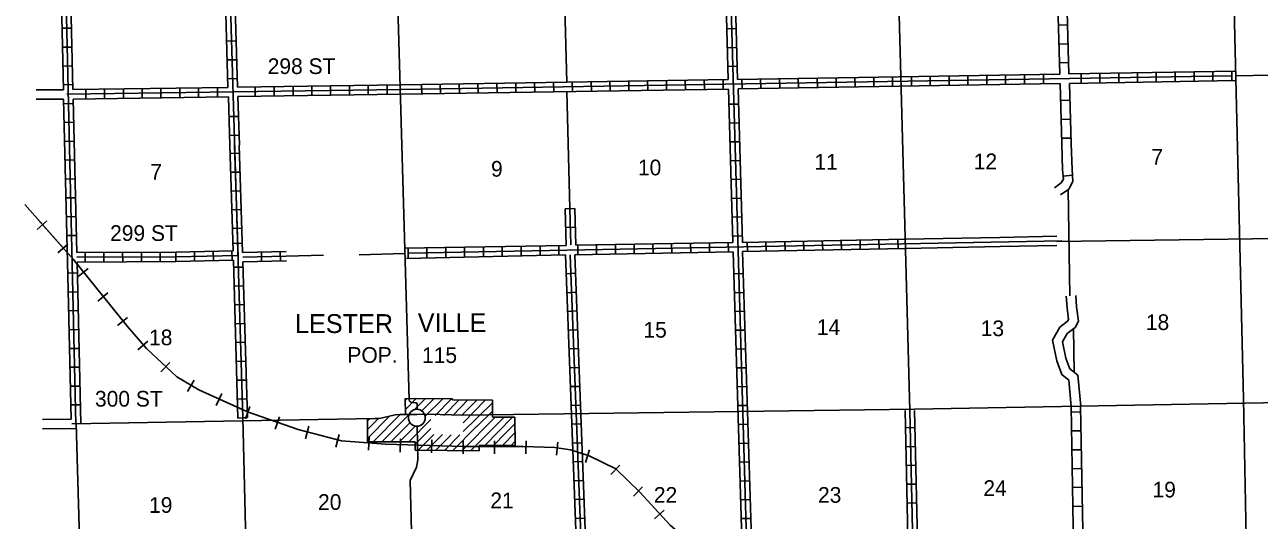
# Model space of a CAD drawing. Extents: x 1886803 to 2225102, y 15438879 to 15895946.
# Drawn here: x 2003290 to 2042599, y 15633587 to 15649373 of the extents above; entities that cross this region are included whole.
import ezdxf

# ---------------------------------------------------------------- set-up
doc = ezdxf.new("R2010")
doc.units = 0
for name, color, linetype in [('L10', 7, 'Continuous'), ('L11', 7, 'Continuous'), ('L13', 7, 'Continuous'), ('L14', 7, 'Continuous'), ('L15', 7, 'Continuous'), ('L16', 7, 'Continuous'), ('L2', 7, 'Continuous'), ('L30', 7, 'Continuous'), ('L4', 7, 'Continuous'), ('L53', 7, 'Continuous'), ('L8', 7, 'Continuous'), ('L9', 7, 'Continuous')]:
    doc.layers.add(name, color=color, linetype=linetype)

msp = doc.modelspace()

# ---------------------------------------------------------------- linework, layer by layer
at = {"layer": 'L10'}
for points in [[(2031326, 15642539), (2034340, 15642599)], [(2031334, 15642248), (2034344, 15642308)], [(2036157, 15638671), (2036316, 15638228), (2036538, 15638054), (2036613, 15637216)], [(2036437, 15638756), (2036564, 15638413), (2036823, 15638207), (2036915, 15637221)]]:
    msp.add_lwpolyline(points, dxfattribs=at)
at = {"layer": 'L11'}
for points in [[(2034340, 15642599), (2036148, 15642635)], [(2034344, 15642308), (2036153, 15642343)], [(2036452, 15640731), (2036480, 15640356), (2036522, 15639981), (2036495, 15639928), (2036247, 15639738), (2036015, 15639321), (2036157, 15638671)], [(2036756, 15640751), (2036780, 15640388), (2036839, 15639928), (2036733, 15639733), (2036480, 15639537), (2036332, 15639273), (2036437, 15638756)]]:
    msp.add_lwpolyline(points, dxfattribs=at)
at = {"layer": 'L13'}
for p, q in [((2036562, 15640733), (2036515, 15644124)), ((2036703, 15638302), (2036684, 15639695))]:
    msp.add_line(p, q, dxfattribs=at)
for points in [[(2020550, 15647547), (2020413, 15652679)], [(2041828, 15647748), (2046955, 15647838)], [(2020652, 15643516), (2020556, 15647241)], [(2036151, 15642470), (2047055, 15642621)], [(2011618, 15642003), (2012805, 15642030)], [(2013940, 15642045), (2015381, 15642082)], [(2010342, 15632485), (2010231, 15636851)]]:
    msp.add_lwpolyline(points, dxfattribs=at)
at = {"layer": 'L15'}
for p, q in [((2004990, 15641348), (2005313, 15641607)), ((2005614, 15640572), (2005941, 15640831)), ((2006242, 15639791), (2006564, 15640050)), ((2006897, 15639020), (2007213, 15639295)), ((2007630, 15638312), (2007916, 15638613)), ((2008475, 15637689), (2008681, 15638048)), ((2009389, 15637241), (2009563, 15637621)), ((2010323, 15636823), (2010455, 15637214)), ((2011263, 15636491), (2011406, 15636882)), ((2012229, 15636179), (2012340, 15636581)), ((2013195, 15635921), (2013306, 15636322)), ((2014241, 15635820), (2014262, 15636232)), ((2015249, 15635762), (2015255, 15636179)), ((2016247, 15635741), (2016258, 15636153)), ((2017250, 15635704), (2017256, 15636121)), ((2018248, 15635704), (2018248, 15636121)), ((2019246, 15635704), (2019257, 15636121)), ((2020223, 15635662), (2020270, 15636079)), ((2021142, 15635430), (2021274, 15635831)), ((2021955, 15635049), (2022240, 15635345)), ((2022673, 15634358), (2022963, 15634653)), ((2023338, 15633629), (2023650, 15633914))]:
    msp.add_line(p, q, dxfattribs=at)
for points in [[(2003290, 15643645), (2004837, 15641903), (2006559, 15639764), (2007171, 15639062), (2008137, 15638154), (2008840, 15637747), (2010381, 15637045), (2011997, 15636480), (2013380, 15636116), (2014774, 15636016), (2017266, 15635936), (2019156, 15635936), (2020170, 15635905), (2020666, 15635836), (2021263, 15635641), (2022108, 15635224), (2022879, 15634479), (2023840, 15633428), (2025614, 15631908)], [(2004647, 15642114), (2004837, 15641903), (2006559, 15639764), (2007171, 15639062), (2008137, 15638154), (2008840, 15637747), (2010381, 15637045), (2011997, 15636480), (2013380, 15636116), (2014774, 15636016), (2017266, 15635936), (2019156, 15635936), (2020170, 15635905), (2020666, 15635836), (2021263, 15635641), (2022108, 15635224), (2022879, 15634479), (2023840, 15633428), (2025614, 15631908)]]:
    msp.add_lwpolyline(points, dxfattribs=at)
at = {"layer": 'L16'}
for p, q in [((2015407, 15637462), (2016914, 15637454)), ((2015410, 15636956), (2015407, 15637462)), ((2016914, 15637454), (2016915, 15637426)), ((2016915, 15637426), (2018186, 15637418)), ((2018186, 15637418), (2018189, 15636873)), ((2014204, 15636091), (2014206, 15636820)), ((2018189, 15636873), (2018901, 15636868)), ((2018901, 15636868), (2018903, 15635972)), ((2015725, 15636087), (2014204, 15636091)), ((2015725, 15635825), (2015725, 15636087)), ((2017757, 15635801), (2015725, 15635825)), ((2018903, 15635972), (2017756, 15635967)), ((2017756, 15635967), (2017757, 15635801))]:
    msp.add_line(p, q, dxfattribs=at)
for points in [[(2015408, 15637403), (2015465, 15637462)], [(2015411, 15637118), (2015741, 15637460)], [(2015686, 15637107), (2016037, 15637459)], [(2015932, 15637073), (2016316, 15637457)], [(2016041, 15636908), (2016604, 15637456)], [(2016357, 15636929), (2016876, 15637454)], [(2016631, 15636928), (2017128, 15637424)], [(2016917, 15636926), (2017403, 15637423)], [(2017201, 15636924), (2017692, 15637421)], [(2017249, 15636697), (2017959, 15637419)], [(2017252, 15636413), (2018183, 15637334)], [(2014381, 15636090), (2015245, 15636954)], [(2014663, 15636090), (2015527, 15636953)], [(2017690, 15636571), (2018185, 15637066)], [(2014203, 15636195), (2014910, 15636902)], [(2014206, 15636481), (2014557, 15636832)], [(2014206, 15636763), (2014264, 15636821)], [(2014948, 15636089), (2015555, 15636697)], [(2015220, 15636088), (2015730, 15636591)], [(2015517, 15636088), (2016224, 15636795)], [(2016925, 15635811), (2017690, 15636583)], [(2017216, 15635807), (2018270, 15636872)], [(2017487, 15635804), (2018554, 15636870)], [(2017937, 15635967), (2018821, 15636868)], [(2018603, 15636358), (2018899, 15636656)], [(2015722, 15636013), (2016224, 15636516)], [(2015818, 15635824), (2016312, 15636318)], [(2016092, 15635820), (2016592, 15636315)], [(2016376, 15635817), (2016870, 15636311)], [(2016654, 15635814), (2017143, 15636308)], [(2018218, 15635969), (2018603, 15636358)], [(2018499, 15635970), (2018899, 15636378)], [(2018780, 15635971), (2018900, 15636093)]]:
    msp.add_lwpolyline(points, dxfattribs=at)
msp.add_circle((2015777, 15636853), 269, dxfattribs=at)
at = {"layer": 'L2'}
msp.add_lwpolyline([(2004932, 15636670), (2005080, 15631538)], dxfattribs=at)
at = {"layer": 'L4'}
for points in [[(2031047, 15652854), (2031474, 15637087)], [(2041722, 15652996), (2042097, 15637457)], [(2015096, 15652548), (2015528, 15637422)], [(2015528, 15637422), (2015547, 15637384), (2015570, 15637357), (2015605, 15637339), (2015628, 15637335), (2015719, 15637333), (2015750, 15637328), (2015773, 15637316)], [(2015773, 15637316), (2015785, 15637289), (2015782, 15637123)], [(2031622, 15637124), (2057932, 15637605)], [(2042097, 15637457), (2042324, 15625313)], [(2004790, 15636655), (2014453, 15636825), (2014580, 15636835), (2014681, 15636852), (2015091, 15636942), (2015238, 15636954), (2015774, 15636960)], [(2015774, 15636960), (2016152, 15636971), (2016880, 15636951), (2017260, 15636931), (2031622, 15637124)], [(2015788, 15636570), (2015804, 15635514), (2015767, 15635282), (2015566, 15634854), (2015645, 15631607)]]:
    msp.add_lwpolyline(points, dxfattribs=at)
at = {"layer": 'L53'}
for p, q in [((2003692, 15642848), (2003998, 15643128)), ((2004346, 15642104), (2004663, 15642378))]:
    msp.add_line(p, q, dxfattribs=at)
for points in [[(2004521, 15647299), (2003655, 15647299)], [(2004531, 15646998), (2003655, 15646998)], [(2003723, 15643154), (2004647, 15642114)], [(2004774, 15636813), (2003855, 15636797)], [(2004922, 15636512), (2003855, 15636496)]]:
    msp.add_lwpolyline(points, dxfattribs=at)
at = {"layer": 'L8'}
for p, q in [((2004779, 15649263), (2004484, 15649258)), ((2025656, 15649237), (2025957, 15649247)), ((2036205, 15649353), (2036506, 15649364)), ((2010033, 15648857), (2009732, 15648846)), ((2036221, 15648756), (2036522, 15648762)), ((2004790, 15648661), (2004489, 15648656)), ((2025672, 15648640), (2025973, 15648646)), ((2004806, 15648065), (2004505, 15648054)), ((2010049, 15648255), (2009748, 15648250)), ((2025688, 15648038), (2025988, 15648049)), ((2036237, 15648154), (2036538, 15648165)), ((2010064, 15647658), (2009763, 15647648)), ((2019521, 15647531), (2019531, 15647230)), ((2020123, 15647537), (2020133, 15647241)), ((2020724, 15647547), (2020730, 15647246)), ((2021321, 15647558), (2021332, 15647257)), ((2021923, 15647563), (2021928, 15647262)), ((2022525, 15647579), (2022530, 15647278)), ((2023122, 15647590), (2023132, 15647289)), ((2023723, 15647595), (2023729, 15647299)), ((2024320, 15647605), (2024331, 15647304)), ((2024922, 15647616), (2024932, 15647315)), ((2025524, 15647632), (2025529, 15647331)), ((2026120, 15647637), (2026131, 15647341)), ((2026722, 15647648), (2026733, 15647347)), ((2027324, 15647658), (2027330, 15647357)), ((2027921, 15647663), (2027931, 15647362)), ((2028523, 15647679), (2028528, 15647378)), ((2029125, 15647690), (2029130, 15647389)), ((2029721, 15647695), (2029732, 15647399)), ((2030323, 15647706), (2030323, 15647405)), ((2030920, 15647716), (2030920, 15647415)), ((2031522, 15647732), (2031522, 15647431)), ((2032124, 15647737), (2032124, 15647436)), ((2032720, 15647748), (2032720, 15647447)), ((2033322, 15647753), (2033322, 15647458)), ((2033924, 15647764), (2033924, 15647463)), ((2034521, 15647780), (2034521, 15647479)), ((2035123, 15647790), (2035123, 15647489)), ((2035725, 15647795), (2035725, 15647500)), ((2036923, 15647811), (2036923, 15647516)), ((2037520, 15647832), (2037520, 15647531)), ((2038122, 15647838), (2038122, 15647537)), ((2038723, 15647848), (2038723, 15647547)), ((2039320, 15647854), (2039320, 15647558)), ((2039922, 15647864), (2039922, 15647563)), ((2040524, 15647880), (2040524, 15647579)), ((2041121, 15647890), (2041121, 15647590)), ((2041722, 15647896), (2041722, 15647595)), ((2004822, 15647463), (2004521, 15647458)), ((2005233, 15647014), (2005233, 15647315)), ((2005830, 15647025), (2005830, 15647320)), ((2006432, 15647030), (2006432, 15647331)), ((2007034, 15647040), (2007034, 15647341)), ((2007630, 15647046), (2007630, 15647347)), ((2008232, 15647056), (2008232, 15647357)), ((2008829, 15647062), (2008829, 15647362)), ((2009431, 15647072), (2009431, 15647373)), ((2010629, 15647088), (2010629, 15647389)), ((2011231, 15647098), (2011231, 15647399)), ((2011833, 15647104), (2011833, 15647405)), ((2012430, 15647114), (2012430, 15647415)), ((2013032, 15647120), (2013032, 15647421)), ((2013634, 15647130), (2013634, 15647431)), ((2014230, 15647141), (2014230, 15647436)), ((2014832, 15647146), (2014832, 15647447)), ((2015925, 15647463), (2015930, 15647162)), ((2016522, 15647473), (2016532, 15647172)), ((2017124, 15647489), (2017129, 15647188)), ((2017720, 15647500), (2017731, 15647199)), ((2018322, 15647505), (2018333, 15647204)), ((2018924, 15647516), (2018929, 15647215)), ((2004837, 15646866), (2004542, 15646856)), ((2025724, 15646840), (2026020, 15646845)), ((2036274, 15646956), (2036575, 15646966)), ((2010096, 15646454), (2009800, 15646449)), ((2036289, 15646354), (2036590, 15646365)), ((2004848, 15646264), (2004547, 15646254)), ((2025740, 15646238), (2026041, 15646248)), ((2004864, 15645662), (2004563, 15645657)), ((2010112, 15645858), (2009816, 15645847)), ((2025756, 15645641), (2026057, 15645646)), ((2036305, 15645757), (2036606, 15645763)), ((2009824, 15645526), (2009928, 15642170)), ((2010133, 15645276), (2009835, 15645267)), ((2009974, 15645531), (2010084, 15641969)), ((2010124, 15645536), (2010229, 15642122)), ((2004880, 15645066), (2004584, 15645055)), ((2025772, 15645039), (2026073, 15645045)), ((2004890, 15644464), (2004589, 15644453)), ((2010152, 15644680), (2009853, 15644671)), ((2025788, 15644437), (2026089, 15644448)), ((2010170, 15644084), (2009872, 15644074)), ((2004906, 15643862), (2004605, 15643857)), ((2025804, 15643841), (2026105, 15643846)), ((2004922, 15643265), (2004621, 15643255)), ((2010188, 15643487), (2009890, 15643478)), ((2020533, 15642345), (2020502, 15643512)), ((2020503, 15643512), (2020801, 15643520)), ((2020833, 15642350), (2020802, 15643520)), ((2025825, 15643239), (2026120, 15643249)), ((2010207, 15642891), (2009909, 15642882)), ((2020519, 15642916), (2020817, 15642924)), ((2004932, 15642663), (2004631, 15642658)), ((2010218, 15642417), (2009920, 15642408)), ((2024500, 15642114), (2024489, 15642415)), ((2025096, 15642130), (2025091, 15642431)), ((2025698, 15642140), (2025688, 15642436)), ((2025846, 15642637), (2026142, 15642647)), ((2026300, 15642146), (2026289, 15642447)), ((2026897, 15642162), (2026891, 15642463)), ((2027499, 15642172), (2027488, 15642473)), ((2028095, 15642183), (2028090, 15642478)), ((2028697, 15642199), (2028686, 15642500)), ((2029299, 15642204), (2029288, 15642505)), ((2029896, 15642220), (2029890, 15642521)), ((2030497, 15642230), (2030487, 15642531)), ((2031099, 15642241), (2031089, 15642536)), ((2005215, 15642115), (2005216, 15641816)), ((2005812, 15642118), (2005813, 15641819)), ((2006408, 15642121), (2006410, 15641822)), ((2007005, 15642124), (2007006, 15641825)), ((2007601, 15642127), (2007603, 15641828)), ((2008106, 15641830), (2008099, 15642128)), ((2008702, 15641843), (2008695, 15642141)), ((2009299, 15641856), (2009292, 15642155)), ((2009895, 15641870), (2009888, 15642168)), ((2010834, 15641837), (2010827, 15642135)), ((2011430, 15641850), (2011423, 15642148)), ((2015497, 15641945), (2015497, 15642246)), ((2016099, 15641956), (2016099, 15642257)), ((2016696, 15641972), (2016696, 15642272)), ((2017298, 15641982), (2017298, 15642283)), ((2017900, 15641987), (2017900, 15642288)), ((2018496, 15642003), (2018496, 15642304)), ((2019098, 15642014), (2019098, 15642315)), ((2019700, 15642024), (2019700, 15642320)), ((2020297, 15642040), (2020297, 15642341)), ((2020899, 15642045), (2020899, 15642346)), ((2021495, 15642061), (2021495, 15642362)), ((2022097, 15642072), (2022097, 15642373)), ((2022699, 15642082), (2022699, 15642378)), ((2023296, 15642098), (2023290, 15642399)), ((2023898, 15642104), (2023887, 15642404)), ((2010239, 15641655), (2009938, 15641649)), ((2004964, 15641465), (2004663, 15641454)), ((2020529, 15641438), (2020830, 15641454)), ((2025883, 15641438), (2026179, 15641449)), ((2004974, 15640868), (2004673, 15640858)), ((2010255, 15641058), (2009959, 15641048)), ((2020550, 15640836), (2020846, 15640857)), ((2025899, 15640836), (2026200, 15640847)), ((2010270, 15640456), (2009975, 15640446)), ((2004990, 15640266), (2004690, 15640256)), ((2020571, 15640240), (2020872, 15640256)), ((2025915, 15640240), (2026216, 15640245)), ((2005006, 15639664), (2004705, 15639654)), ((2010291, 15639854), (2009991, 15639849)), ((2020598, 15639648), (2020899, 15639654)), ((2025930, 15639638), (2026231, 15639648)), ((2005017, 15639062), (2004716, 15639062)), ((2010313, 15639258), (2010017, 15639247)), ((2020624, 15639046), (2020925, 15639057)), ((2025946, 15639041), (2026247, 15639046)), ((2010334, 15638656), (2010033, 15638645)), ((2005033, 15638466), (2004732, 15638466)), ((2020640, 15638444), (2020941, 15638455)), ((2025962, 15638439), (2026263, 15638444)), ((2005049, 15637864), (2004748, 15637864)), ((2010350, 15638054), (2010049, 15638048)), ((2020666, 15637848), (2020962, 15637853)), ((2025983, 15637837), (2026279, 15637848)), ((2010365, 15637457), (2010064, 15637447)), ((2005054, 15637262), (2004758, 15637262)), ((2020688, 15637246), (2020988, 15637256)), ((2025999, 15637241), (2026300, 15637246)), ((2036612, 15637029), (2036912, 15637040)), ((2010381, 15636866), (2010080, 15636845)), ((2020714, 15636649), (2021004, 15636655)), ((2026015, 15636639), (2026316, 15636649)), ((2031633, 15636538), (2031332, 15636528)), ((2036622, 15636433), (2036923, 15636438)), ((2020730, 15636047), (2021031, 15636058)), ((2026031, 15636037), (2026332, 15636047)), ((2031648, 15635936), (2031348, 15635931)), ((2036633, 15635831), (2036928, 15635836)), ((2020756, 15635445), (2021057, 15635456)), ((2026057, 15635440), (2026358, 15635445)), ((2031664, 15635340), (2031363, 15635329)), ((2036648, 15635229), (2036949, 15635239)), ((2020783, 15634849), (2021083, 15634854)), ((2026073, 15634838), (2026374, 15634849)), ((2031675, 15634738), (2031374, 15634733)), ((2036654, 15634632), (2036955, 15634638)), ((2020798, 15634247), (2021099, 15634257)), ((2026089, 15634236), (2026390, 15634247)), ((2031691, 15634141), (2031390, 15634131)), ((2036664, 15634030), (2036965, 15634041)), ((2020825, 15633645), (2021120, 15633655)), ((2026105, 15633640), (2026406, 15633645))]:
    msp.add_line(p, q, dxfattribs=at)
for points in [[(2025545, 15652833), (2025688, 15647632)], [(2025698, 15652838), (2026305, 15631871)], [(2025846, 15652848), (2025988, 15647632)], [(2036099, 15652949), (2036247, 15647795)], [(2036395, 15652965), (2036538, 15647806)], [(2004404, 15652416), (2004521, 15647299)], [(2004558, 15652416), (2004922, 15636665)], [(2004705, 15652416), (2004822, 15647304)], [(2009621, 15652458), (2009763, 15647373)], [(2009774, 15652463), (2010233, 15636855)], [(2009922, 15652474), (2010064, 15647378)], [(2041722, 15647748), (2015281, 15647304)], [(2020550, 15647547), (2015281, 15647458)], [(2025688, 15647632), (2020556, 15647547)], [(2036247, 15647795), (2025988, 15647632)], [(2041849, 15647890), (2036538, 15647806)], [(2041839, 15647595), (2036553, 15647505)], [(2015255, 15647304), (2004631, 15647157)], [(2009763, 15647373), (2004822, 15647304)], [(2015255, 15647458), (2010064, 15647378)], [(2015255, 15647157), (2010080, 15647083)], [(2025703, 15647320), (2015281, 15647157)], [(2025703, 15647320), (2025841, 15642436)], [(2036258, 15647500), (2026004, 15647331)], [(2026004, 15647331), (2026142, 15642436)], [(2036258, 15647500), (2036313, 15645581)], [(2036553, 15647505), (2036613, 15645579)], [(2004531, 15646998), (2004663, 15641370)], [(2009779, 15647072), (2004832, 15647003)], [(2004832, 15647003), (2004948, 15642114)], [(2009779, 15647072), (2009824, 15645526)], [(2010080, 15647083), (2010126, 15645535)], [(2020682, 15642362), (2020652, 15643516)], [(2015497, 15642098), (2036316, 15642489)], [(2020833, 15642350), (2025841, 15642436)], [(2026142, 15642436), (2031326, 15642539)], [(2008106, 15642130), (2004948, 15642114)], [(2008099, 15642129), (2009928, 15642170)], [(2008102, 15641979), (2010076, 15642023)], [(2010229, 15642122), (2011615, 15642153)], [(2015371, 15642257), (2020533, 15642345)], [(2015450, 15641929), (2020508, 15642040)], [(2020508, 15642040), (2020888, 15631865)], [(2020656, 15642045), (2021047, 15631697)], [(2020804, 15642045), (2025846, 15642140)], [(2020804, 15642045), (2021189, 15631871)], [(2025846, 15642140), (2026157, 15631945)], [(2026147, 15642146), (2031334, 15642248)], [(2026147, 15642146), (2026458, 15631955)], [(2008106, 15641829), (2004959, 15641813)], [(2004959, 15641813), (2005075, 15636665)], [(2005216, 15641965), (2008106, 15641980)], [(2008106, 15641829), (2009937, 15641870)], [(2009937, 15641870), (2010080, 15636845)], [(2010234, 15641972), (2011618, 15642003)], [(2010235, 15641822), (2011621, 15641853)], [(2010235, 15641822), (2010381, 15636866)], [(2004663, 15641370), (2004774, 15636813)], [(2031321, 15637087), (2031432, 15632029)], [(2031474, 15637087), (2031939, 15616136)], [(2031622, 15637087), (2031733, 15632029)], [(2036608, 15637215), (2036696, 15632114)], [(2036909, 15637221), (2036997, 15632124)]]:
    msp.add_lwpolyline(points, dxfattribs=at)
at = {"layer": 'L9'}
msp.add_line((2036358, 15644548), (2036654, 15644575), dxfattribs=at)
for points in [[(2036313, 15645581), (2036337, 15644749), (2036363, 15644448), (2036295, 15644337), (2036081, 15644176)], [(2036613, 15645579), (2036638, 15644765), (2036664, 15644379), (2036532, 15644136), (2036271, 15643950)], [(2008106, 15641982), (2004948, 15641966)]]:
    msp.add_lwpolyline(points, dxfattribs=at)

# ---------------------------------------------------------------- texts
at = {"layer": 'L14'}
for s, p in [('11', (2028433, 15644754)), ('12', (2033507, 15644770)), ('7', (2039162, 15644913)), ('7', (2007287, 15644432)), ('9', (2018137, 15644532)), ('10', (2022815, 15644575)), ('18', (2038987, 15639648)), ('18', (2007250, 15639163)), ('15', (2022990, 15639405)), ('14', (2028512, 15639490)), ('13', (2033729, 15639453)), ('22', (2023322, 15634146)), ('23', (2028549, 15634146)), ('24', (2033813, 15634363)), ('19', (2039199, 15634315)), ('19', (2007250, 15633824)), ('20', (2012630, 15633919)), ('21', (2018116, 15633972))]:
    msp.add_text(s, height=500, rotation=360, dxfattribs=at).set_placement(p)
at = {"layer": 'L16'}
for s, height, p in [('LESTER', 600, (2011897, 15639553)), ('VILLE', 600, (2015804, 15639580)), ('POP.', 500, (2013565, 15638603)), ('115', 500, (2015941, 15638598))]:
    msp.add_text(s, height=height, rotation=360, dxfattribs=at).set_placement(p)
at = {"layer": 'L30'}
for s, p in [('298 ST', (2011027, 15647801)), ('299 ST', (2006010, 15642485)), ('300 ST', (2005528, 15637208))]:
    msp.add_text(s, height=500, rotation=360, dxfattribs=at).set_placement(p)

doc.saveas('drawing.dxf')
